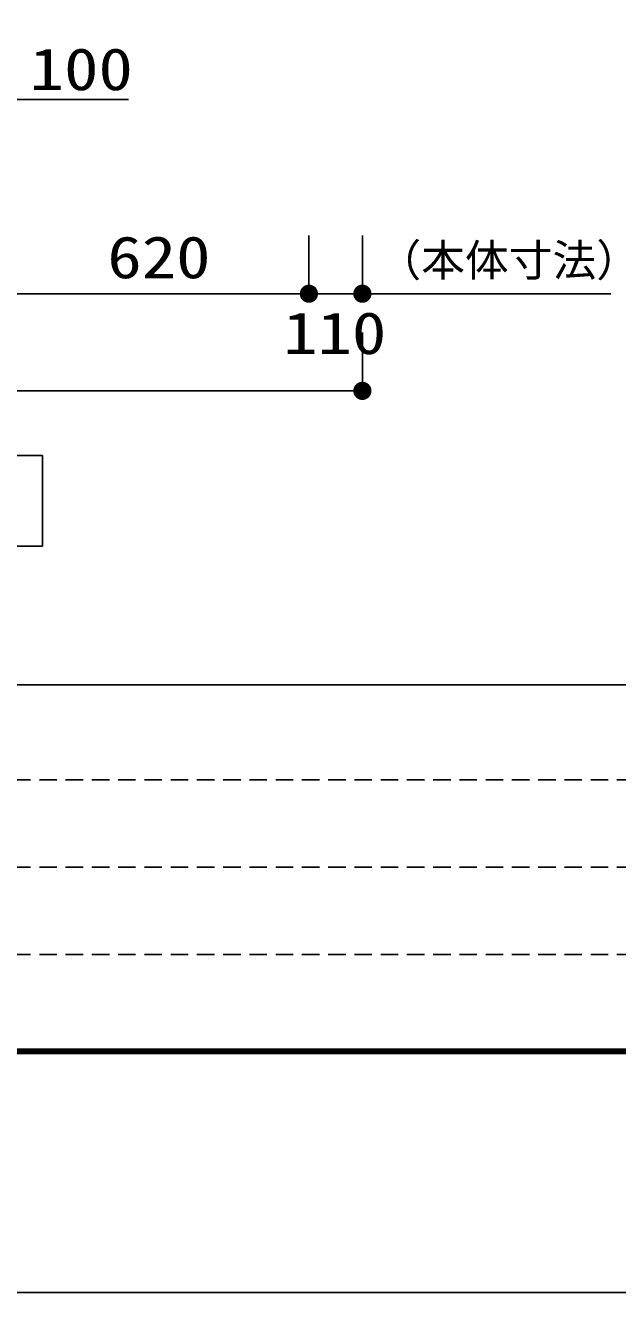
# Model space of a CAD drawing. Units: millimetres, scale not verified. Extents: x -8910 to 8910, y -6308 to 6308.
# Drawn here: x -3875 to -2657, y -6308 to -3699 of the extents above; entities that cross this region are included whole.
import ezdxf
from ezdxf.enums import TextEntityAlignment as Align

# ---------------------------------------------------------------- set-up
doc = ezdxf.new("R2010")
doc.units = ezdxf.units.MM
doc.header["$LTSCALE"] = 30
doc.linetypes.add('DASHED1', pattern=[1.8, 1.2, -0.6])
for name, color, linetype, lineweight in [('0-0_空気管', 3, 'Continuous', 25), ('0-5_00クル-フ-6寸法', 132, 'Continuous', 25), ('1-4_図面枠', 7, 'Continuous', 25), ('1-5_Axis_waku', 7, 'Continuous', 25)]:
    doc.layers.add(name, color=color, linetype=linetype, lineweight=lineweight)
doc.styles.add('ＭＳ ゴシック', font='')
doc.styles.get('ＭＳ ゴシック').set_extended_font_data('MS Gothic')

msp = doc.modelspace()

# ---------------------------------------------------------------- linework, layer by layer
at = {"layer": '0-0_空気管'}
msp.add_lwpolyline([(-3839.7, -4584.2), (-5869.03, -4584.2), (-5869.03, -4770.5), (-3839.7, -4770.5)], close=True, dxfattribs=at)
at = {"layer": '0-5_00クル-フ-6寸法', "color": 4}
for p, q in [((-3911.67, -3851.07), (-3663.05, -3851.07)), ((-3291.67, -4131.07), (-3291.67, -4251.07)), ((-3291.67, -4131.07), (-3291.67, -4251.07)), ((-3181.67, -4131.07), (-3181.67, -4251.07)), ((-3911.67, -4251.07), (-3291.67, -4251.07)), ((-3291.67, -4251.07), (-3181.67, -4251.07)), ((-3181.67, -4251.07), (-2670.81, -4251.07)), ((-3181.67, -4331.07), (-3181.67, -4451.07)), ((-3181.67, -4451.07), (-6121.67, -4451.07))]:
    msp.add_line(p, q, dxfattribs=at)
at = {"layer": '0-5_00クル-フ-6寸法'}
for points in [[(-3291.67, -4251.07), (-3310.42, -4251.07), (-3310.27, -4248.72)], [(-3291.67, -4251.07), (-3310.42, -4251.07), (-3310.27, -4248.72)], [(-3291.67, -4251.07), (-3310.27, -4253.42), (-3310.42, -4251.07)], [(-3291.67, -4251.07), (-3310.27, -4253.42), (-3310.42, -4251.07)], [(-3291.67, -4251.07), (-3310.27, -4248.72), (-3309.83, -4246.41)], [(-3291.67, -4251.07), (-3310.27, -4248.72), (-3309.83, -4246.41)], [(-3291.67, -4251.07), (-3309.83, -4255.73), (-3310.27, -4253.42)], [(-3291.67, -4251.07), (-3309.83, -4255.73), (-3310.27, -4253.42)], [(-3291.67, -4251.07), (-3309.83, -4246.41), (-3309.11, -4244.17)], [(-3291.67, -4251.07), (-3309.83, -4246.41), (-3309.11, -4244.17)], [(-3291.67, -4251.07), (-3309.11, -4257.97), (-3309.83, -4255.73)], [(-3291.67, -4251.07), (-3309.11, -4257.97), (-3309.83, -4255.73)], [(-3291.67, -4251.07), (-3309.11, -4244.17), (-3308.1, -4242.04)], [(-3291.67, -4251.07), (-3309.11, -4244.17), (-3308.1, -4242.04)], [(-3291.67, -4251.07), (-3308.1, -4260.1), (-3309.11, -4257.97)], [(-3291.67, -4251.07), (-3308.1, -4260.1), (-3309.11, -4257.97)], [(-3291.67, -4251.07), (-3308.1, -4242.04), (-3306.84, -4240.05)], [(-3291.67, -4251.07), (-3308.1, -4242.04), (-3306.84, -4240.05)], [(-3291.67, -4251.07), (-3306.84, -4262.09), (-3308.1, -4260.1)], [(-3291.67, -4251.07), (-3306.84, -4262.09), (-3308.1, -4260.1)], [(-3291.67, -4251.07), (-3306.84, -4240.05), (-3305.34, -4238.24)], [(-3291.67, -4251.07), (-3306.84, -4240.05), (-3305.34, -4238.24)], [(-3291.67, -4251.07), (-3305.34, -4263.91), (-3306.84, -4262.09)], [(-3291.67, -4251.07), (-3305.34, -4263.91), (-3306.84, -4262.09)], [(-3291.67, -4251.07), (-3305.34, -4238.24), (-3303.62, -4236.62)], [(-3291.67, -4251.07), (-3305.34, -4238.24), (-3303.62, -4236.62)], [(-3291.67, -4251.07), (-3303.62, -4265.52), (-3305.34, -4263.91)], [(-3291.67, -4251.07), (-3303.62, -4265.52), (-3305.34, -4263.91)], [(-3291.67, -4251.07), (-3303.62, -4236.62), (-3301.72, -4235.24)], [(-3291.67, -4251.07), (-3303.62, -4236.62), (-3301.72, -4235.24)], [(-3291.67, -4251.07), (-3301.72, -4266.9), (-3303.62, -4265.52)], [(-3291.67, -4251.07), (-3301.72, -4266.9), (-3303.62, -4265.52)], [(-3291.67, -4251.07), (-3301.72, -4235.24), (-3299.66, -4234.11)], [(-3291.67, -4251.07), (-3301.72, -4235.24), (-3299.66, -4234.11)], [(-3291.67, -4251.07), (-3299.66, -4268.04), (-3301.72, -4266.9)], [(-3291.67, -4251.07), (-3299.66, -4268.04), (-3301.72, -4266.9)], [(-3291.67, -4251.07), (-3299.66, -4234.11), (-3297.47, -4233.24)], [(-3291.67, -4251.07), (-3299.66, -4234.11), (-3297.47, -4233.24)], [(-3291.67, -4251.07), (-3297.47, -4268.9), (-3299.66, -4268.04)], [(-3291.67, -4251.07), (-3297.47, -4268.9), (-3299.66, -4268.04)], [(-3291.67, -4251.07), (-3297.47, -4233.24), (-3295.19, -4232.65)], [(-3291.67, -4251.07), (-3297.47, -4233.24), (-3295.19, -4232.65)], [(-3291.67, -4251.07), (-3295.19, -4269.49), (-3297.47, -4268.9)], [(-3291.67, -4251.07), (-3295.19, -4269.49), (-3297.47, -4268.9)], [(-3291.67, -4251.07), (-3295.19, -4232.65), (-3292.85, -4232.36)], [(-3291.67, -4251.07), (-3295.19, -4232.65), (-3292.85, -4232.36)], [(-3291.67, -4251.07), (-3292.85, -4269.78), (-3295.19, -4269.49)], [(-3291.67, -4251.07), (-3292.85, -4269.78), (-3295.19, -4269.49)], [(-3291.67, -4251.07), (-3292.85, -4232.36), (-3290.5, -4232.36)], [(-3291.67, -4251.07), (-3292.85, -4232.36), (-3290.5, -4232.36)], [(-3291.67, -4251.07), (-3290.5, -4269.78), (-3292.85, -4269.78)], [(-3291.67, -4251.07), (-3290.5, -4269.78), (-3292.85, -4269.78)], [(-3291.67, -4251.07), (-3290.5, -4232.36), (-3288.16, -4232.65)], [(-3291.67, -4251.07), (-3290.5, -4232.36), (-3288.16, -4232.65)], [(-3291.67, -4251.07), (-3288.16, -4232.65), (-3285.88, -4233.24)], [(-3291.67, -4251.07), (-3288.16, -4232.65), (-3285.88, -4233.24)], [(-3291.67, -4251.07), (-3285.88, -4233.24), (-3283.69, -4234.11)], [(-3291.67, -4251.07), (-3285.88, -4233.24), (-3283.69, -4234.11)], [(-3291.67, -4251.07), (-3283.69, -4234.11), (-3281.63, -4235.24)], [(-3291.67, -4251.07), (-3283.69, -4234.11), (-3281.63, -4235.24)], [(-3291.67, -4251.07), (-3281.63, -4235.24), (-3279.72, -4236.62)], [(-3291.67, -4251.07), (-3281.63, -4235.24), (-3279.72, -4236.62)], [(-3291.67, -4251.07), (-3279.72, -4236.62), (-3278, -4238.24)], [(-3291.67, -4251.07), (-3279.72, -4236.62), (-3278, -4238.24)], [(-3291.67, -4251.07), (-3278, -4238.24), (-3276.5, -4240.05)], [(-3291.67, -4251.07), (-3278, -4238.24), (-3276.5, -4240.05)], [(-3291.67, -4251.07), (-3276.5, -4240.05), (-3275.24, -4242.04)], [(-3291.67, -4251.07), (-3276.5, -4240.05), (-3275.24, -4242.04)], [(-3291.67, -4251.07), (-3275.24, -4242.04), (-3274.24, -4244.17)], [(-3291.67, -4251.07), (-3275.24, -4242.04), (-3274.24, -4244.17)], [(-3291.67, -4251.07), (-3274.24, -4244.17), (-3273.51, -4246.41)], [(-3291.67, -4251.07), (-3274.24, -4244.17), (-3273.51, -4246.41)], [(-3291.67, -4251.07), (-3273.51, -4246.41), (-3273.07, -4248.72)], [(-3291.67, -4251.07), (-3273.51, -4246.41), (-3273.07, -4248.72)], [(-3291.67, -4251.07), (-3273.07, -4248.72), (-3272.92, -4251.07)], [(-3291.67, -4251.07), (-3273.07, -4248.72), (-3272.92, -4251.07)], [(-3291.67, -4251.07), (-3288.16, -4269.49), (-3290.5, -4269.78)], [(-3291.67, -4251.07), (-3285.88, -4268.9), (-3288.16, -4269.49)], [(-3291.67, -4251.07), (-3283.69, -4268.04), (-3285.88, -4268.9)], [(-3291.67, -4251.07), (-3281.63, -4266.9), (-3283.69, -4268.04)], [(-3291.67, -4251.07), (-3279.72, -4265.52), (-3281.63, -4266.9)], [(-3291.67, -4251.07), (-3278, -4263.91), (-3279.72, -4265.52)], [(-3291.67, -4251.07), (-3276.5, -4262.09), (-3278, -4263.91)], [(-3291.67, -4251.07), (-3275.24, -4260.1), (-3276.5, -4262.09)], [(-3291.67, -4251.07), (-3274.24, -4257.97), (-3275.24, -4260.1)], [(-3291.67, -4251.07), (-3273.51, -4255.73), (-3274.24, -4257.97)], [(-3291.67, -4251.07), (-3273.07, -4253.42), (-3273.51, -4255.73)], [(-3291.67, -4251.07), (-3272.92, -4251.07), (-3273.07, -4253.42)], [(-3291.67, -4251.07), (-3288.16, -4269.49), (-3290.5, -4269.78)], [(-3291.67, -4251.07), (-3285.88, -4268.9), (-3288.16, -4269.49)], [(-3291.67, -4251.07), (-3283.69, -4268.04), (-3285.88, -4268.9)], [(-3291.67, -4251.07), (-3281.63, -4266.9), (-3283.69, -4268.04)], [(-3291.67, -4251.07), (-3279.72, -4265.52), (-3281.63, -4266.9)], [(-3291.67, -4251.07), (-3278, -4263.91), (-3279.72, -4265.52)], [(-3291.67, -4251.07), (-3276.5, -4262.09), (-3278, -4263.91)], [(-3291.67, -4251.07), (-3275.24, -4260.1), (-3276.5, -4262.09)], [(-3291.67, -4251.07), (-3274.24, -4257.97), (-3275.24, -4260.1)], [(-3291.67, -4251.07), (-3273.51, -4255.73), (-3274.24, -4257.97)], [(-3291.67, -4251.07), (-3273.07, -4253.42), (-3273.51, -4255.73)], [(-3291.67, -4251.07), (-3272.92, -4251.07), (-3273.07, -4253.42)], [(-3181.67, -4251.07), (-3200.42, -4251.07), (-3200.27, -4248.72)], [(-3181.67, -4251.07), (-3200.27, -4253.42), (-3200.42, -4251.07)], [(-3181.67, -4251.07), (-3200.27, -4248.72), (-3199.83, -4246.41)], [(-3181.67, -4251.07), (-3199.83, -4255.73), (-3200.27, -4253.42)], [(-3181.67, -4251.07), (-3199.83, -4246.41), (-3199.11, -4244.17)], [(-3181.67, -4251.07), (-3199.11, -4257.97), (-3199.83, -4255.73)], [(-3181.67, -4251.07), (-3199.11, -4244.17), (-3198.1, -4242.04)], [(-3181.67, -4251.07), (-3198.1, -4260.1), (-3199.11, -4257.97)], [(-3181.67, -4251.07), (-3198.1, -4242.04), (-3196.84, -4240.05)], [(-3181.67, -4251.07), (-3196.84, -4262.09), (-3198.1, -4260.1)], [(-3181.67, -4251.07), (-3196.84, -4240.05), (-3195.34, -4238.24)], [(-3181.67, -4251.07), (-3195.34, -4263.91), (-3196.84, -4262.09)], [(-3181.67, -4251.07), (-3195.34, -4238.24), (-3193.62, -4236.62)], [(-3181.67, -4251.07), (-3193.62, -4265.52), (-3195.34, -4263.91)], [(-3181.67, -4251.07), (-3193.62, -4236.62), (-3191.72, -4235.24)], [(-3181.67, -4251.07), (-3191.72, -4266.9), (-3193.62, -4265.52)], [(-3181.67, -4251.07), (-3191.72, -4235.24), (-3189.66, -4234.11)], [(-3181.67, -4251.07), (-3189.66, -4268.04), (-3191.72, -4266.9)], [(-3181.67, -4251.07), (-3189.66, -4234.11), (-3187.47, -4233.24)], [(-3181.67, -4251.07), (-3187.47, -4268.9), (-3189.66, -4268.04)], [(-3181.67, -4251.07), (-3187.47, -4233.24), (-3185.19, -4232.65)], [(-3181.67, -4251.07), (-3185.19, -4269.49), (-3187.47, -4268.9)], [(-3181.67, -4251.07), (-3185.19, -4232.65), (-3182.85, -4232.36)], [(-3181.67, -4251.07), (-3182.85, -4269.78), (-3185.19, -4269.49)], [(-3181.67, -4251.07), (-3182.85, -4232.36), (-3180.49, -4232.36)], [(-3181.67, -4251.07), (-3180.49, -4269.78), (-3182.85, -4269.78)], [(-3181.67, -4251.07), (-3180.49, -4232.36), (-3178.16, -4232.65)], [(-3181.67, -4251.07), (-3178.16, -4232.65), (-3175.88, -4233.24)], [(-3181.67, -4251.07), (-3175.88, -4233.24), (-3173.69, -4234.11)], [(-3181.67, -4251.07), (-3173.69, -4234.11), (-3171.63, -4235.24)], [(-3181.67, -4251.07), (-3171.63, -4235.24), (-3169.72, -4236.62)], [(-3181.67, -4251.07), (-3169.72, -4236.62), (-3168, -4238.24)], [(-3181.67, -4251.07), (-3168, -4238.24), (-3166.5, -4240.05)], [(-3181.67, -4251.07), (-3166.5, -4240.05), (-3165.24, -4242.04)], [(-3181.67, -4251.07), (-3165.24, -4242.04), (-3164.24, -4244.17)], [(-3181.67, -4251.07), (-3164.24, -4244.17), (-3163.51, -4246.41)], [(-3181.67, -4251.07), (-3163.51, -4246.41), (-3163.07, -4248.72)], [(-3181.67, -4251.07), (-3163.07, -4248.72), (-3162.92, -4251.07)], [(-3181.67, -4251.07), (-3178.16, -4269.49), (-3180.49, -4269.78)], [(-3181.67, -4251.07), (-3175.88, -4268.9), (-3178.16, -4269.49)], [(-3181.67, -4251.07), (-3173.69, -4268.04), (-3175.88, -4268.9)], [(-3181.67, -4251.07), (-3171.63, -4266.9), (-3173.69, -4268.04)], [(-3181.67, -4251.07), (-3169.72, -4265.52), (-3171.63, -4266.9)], [(-3181.67, -4251.07), (-3168, -4263.91), (-3169.72, -4265.52)], [(-3181.67, -4251.07), (-3166.5, -4262.09), (-3168, -4263.91)], [(-3181.67, -4251.07), (-3165.24, -4260.1), (-3166.5, -4262.09)], [(-3181.67, -4251.07), (-3164.24, -4257.97), (-3165.24, -4260.1)], [(-3181.67, -4251.07), (-3163.51, -4255.73), (-3164.24, -4257.97)], [(-3181.67, -4251.07), (-3163.07, -4253.42), (-3163.51, -4255.73)], [(-3181.67, -4251.07), (-3162.92, -4251.07), (-3163.07, -4253.42)], [(-3181.67, -4451.07), (-3191.72, -4435.24), (-3189.66, -4434.11)], [(-3181.67, -4451.07), (-3189.66, -4434.11), (-3187.47, -4433.24)], [(-3181.67, -4451.07), (-3187.47, -4433.24), (-3185.19, -4432.65)], [(-3181.67, -4451.07), (-3185.19, -4432.65), (-3182.85, -4432.36)], [(-3181.67, -4451.07), (-3182.85, -4432.36), (-3180.49, -4432.36)], [(-3181.67, -4451.07), (-3180.49, -4432.36), (-3178.16, -4432.65)], [(-3181.67, -4451.07), (-3178.16, -4432.65), (-3175.88, -4433.24)], [(-3181.67, -4451.07), (-3175.88, -4433.24), (-3173.69, -4434.11)], [(-3181.67, -4451.07), (-3173.69, -4434.11), (-3171.63, -4435.24)], [(-3181.67, -4451.07), (-3200.42, -4451.07), (-3200.27, -4448.72)], [(-3181.67, -4451.07), (-3200.27, -4453.42), (-3200.42, -4451.07)], [(-3181.67, -4451.07), (-3200.27, -4448.72), (-3199.83, -4446.41)], [(-3181.67, -4451.07), (-3199.83, -4455.73), (-3200.27, -4453.42)], [(-3181.67, -4451.07), (-3199.83, -4446.41), (-3199.11, -4444.17)], [(-3181.67, -4451.07), (-3199.11, -4457.97), (-3199.83, -4455.73)], [(-3181.67, -4451.07), (-3199.11, -4444.17), (-3198.1, -4442.04)], [(-3181.67, -4451.07), (-3198.1, -4460.1), (-3199.11, -4457.97)], [(-3181.67, -4451.07), (-3198.1, -4442.04), (-3196.84, -4440.05)], [(-3181.67, -4451.07), (-3196.84, -4462.09), (-3198.1, -4460.1)], [(-3181.67, -4451.07), (-3196.84, -4440.05), (-3195.34, -4438.24)], [(-3181.67, -4451.07), (-3195.34, -4463.91), (-3196.84, -4462.09)], [(-3181.67, -4451.07), (-3195.34, -4438.24), (-3193.62, -4436.62)], [(-3181.67, -4451.07), (-3193.62, -4465.52), (-3195.34, -4463.91)], [(-3181.67, -4451.07), (-3193.62, -4436.62), (-3191.72, -4435.24)], [(-3181.67, -4451.07), (-3191.72, -4466.9), (-3193.62, -4465.52)], [(-3181.67, -4451.07), (-3189.66, -4468.04), (-3191.72, -4466.9)], [(-3181.67, -4451.07), (-3187.47, -4468.9), (-3189.66, -4468.04)], [(-3181.67, -4451.07), (-3185.19, -4469.49), (-3187.47, -4468.9)], [(-3181.67, -4451.07), (-3182.85, -4469.78), (-3185.19, -4469.49)], [(-3181.67, -4451.07), (-3180.49, -4469.78), (-3182.85, -4469.78)], [(-3181.67, -4451.07), (-3171.63, -4435.24), (-3169.72, -4436.62)], [(-3181.67, -4451.07), (-3169.72, -4436.62), (-3168, -4438.24)], [(-3181.67, -4451.07), (-3168, -4438.24), (-3166.5, -4440.05)], [(-3181.67, -4451.07), (-3166.5, -4440.05), (-3165.24, -4442.04)], [(-3181.67, -4451.07), (-3165.24, -4442.04), (-3164.24, -4444.17)], [(-3181.67, -4451.07), (-3164.24, -4444.17), (-3163.51, -4446.41)], [(-3181.67, -4451.07), (-3163.51, -4446.41), (-3163.07, -4448.72)], [(-3181.67, -4451.07), (-3163.07, -4448.72), (-3162.92, -4451.07)], [(-3181.67, -4451.07), (-3178.16, -4469.49), (-3180.49, -4469.78)], [(-3181.67, -4451.07), (-3175.88, -4468.9), (-3178.16, -4469.49)], [(-3181.67, -4451.07), (-3173.69, -4468.04), (-3175.88, -4468.9)], [(-3181.67, -4451.07), (-3171.63, -4466.9), (-3173.69, -4468.04)], [(-3181.67, -4451.07), (-3169.72, -4465.52), (-3171.63, -4466.9)], [(-3181.67, -4451.07), (-3168, -4463.91), (-3169.72, -4465.52)], [(-3181.67, -4451.07), (-3166.5, -4462.09), (-3168, -4463.91)], [(-3181.67, -4451.07), (-3165.24, -4460.1), (-3166.5, -4462.09)], [(-3181.67, -4451.07), (-3164.24, -4457.97), (-3165.24, -4460.1)], [(-3181.67, -4451.07), (-3163.51, -4455.73), (-3164.24, -4457.97)], [(-3181.67, -4451.07), (-3163.07, -4453.42), (-3163.51, -4455.73)], [(-3181.67, -4451.07), (-3162.92, -4451.07), (-3163.07, -4453.42)]]:
    msp.add_solid(points, dxfattribs=at)
at = {"layer": '1-4_図面枠'}
msp.add_lwpolyline([(-8910, -6307.5), (-8910, 6307.5), (8910, 6307.5), (8910, -6307.5)], close=True, dxfattribs=at)
at = {"layer": '1-5_Axis_waku'}
for p, q in [((-7770, -5056.5), (8400, -5056.5)), ((8408.4, -5814.9), (-7778.4, -5814.9)), ((8407.8, -5814.3), (-7777.8, -5814.3)), ((8407.2, -5813.7), (-7777.2, -5813.7)), ((8406.6, -5813.1), (-7776.6, -5813.1)), ((8406, -5812.5), (-7776, -5812.5)), ((8405.4, -5811.9), (-7775.4, -5811.9)), ((8404.8, -5811.3), (-7774.8, -5811.3)), ((8404.2, -5810.7), (-7774.2, -5810.7)), ((8403.6, -5810.1), (-7773.6, -5810.1)), ((8403, -5809.5), (-7773, -5809.5)), ((8402.4, -5808.9), (-7772.4, -5808.9)), ((8401.8, -5808.3), (-7771.8, -5808.3)), ((8401.2, -5807.7), (-7771.2, -5807.7)), ((8400.6, -5807.1), (-7770.6, -5807.1)), ((-7770, -5806.5), (8400, -5806.5))]:
    msp.add_line(p, q, dxfattribs=at)
at = {"layer": '1-5_Axis_waku', "linetype": 'DASHED1'}
for p, q in [((240, -5251.5), (-7770, -5251.5)), ((240, -5431.5), (-7770, -5431.5)), ((240, -5611.5), (-7770, -5611.5))]:
    msp.add_line(p, q, dxfattribs=at)

# ---------------------------------------------------------------- texts
at = {"layer": '0-5_00クル-フ-6寸法', "color": 3, "style": 'ＭＳ ゴシック', "width": 1.2}
for s, p in [('100', (-3865.97, -3857.98)), ('620', (-3706.24, -4245.22)), ('110', (-3344.67, -4401.31))]:
    msp.add_text(s, height=86.66, dxfattribs=at).set_placement(p, align=Align.BOTTOM_LEFT)
at = {"layer": '0-5_00クル-フ-6寸法', "color": 4, "style": 'ＭＳ ゴシック'}
msp.add_text('（本体寸法）', height=65.98, dxfattribs=at).set_placement((-3150.62, -4234.88), align=Align.BOTTOM_LEFT)

doc.saveas('drawing.dxf')
